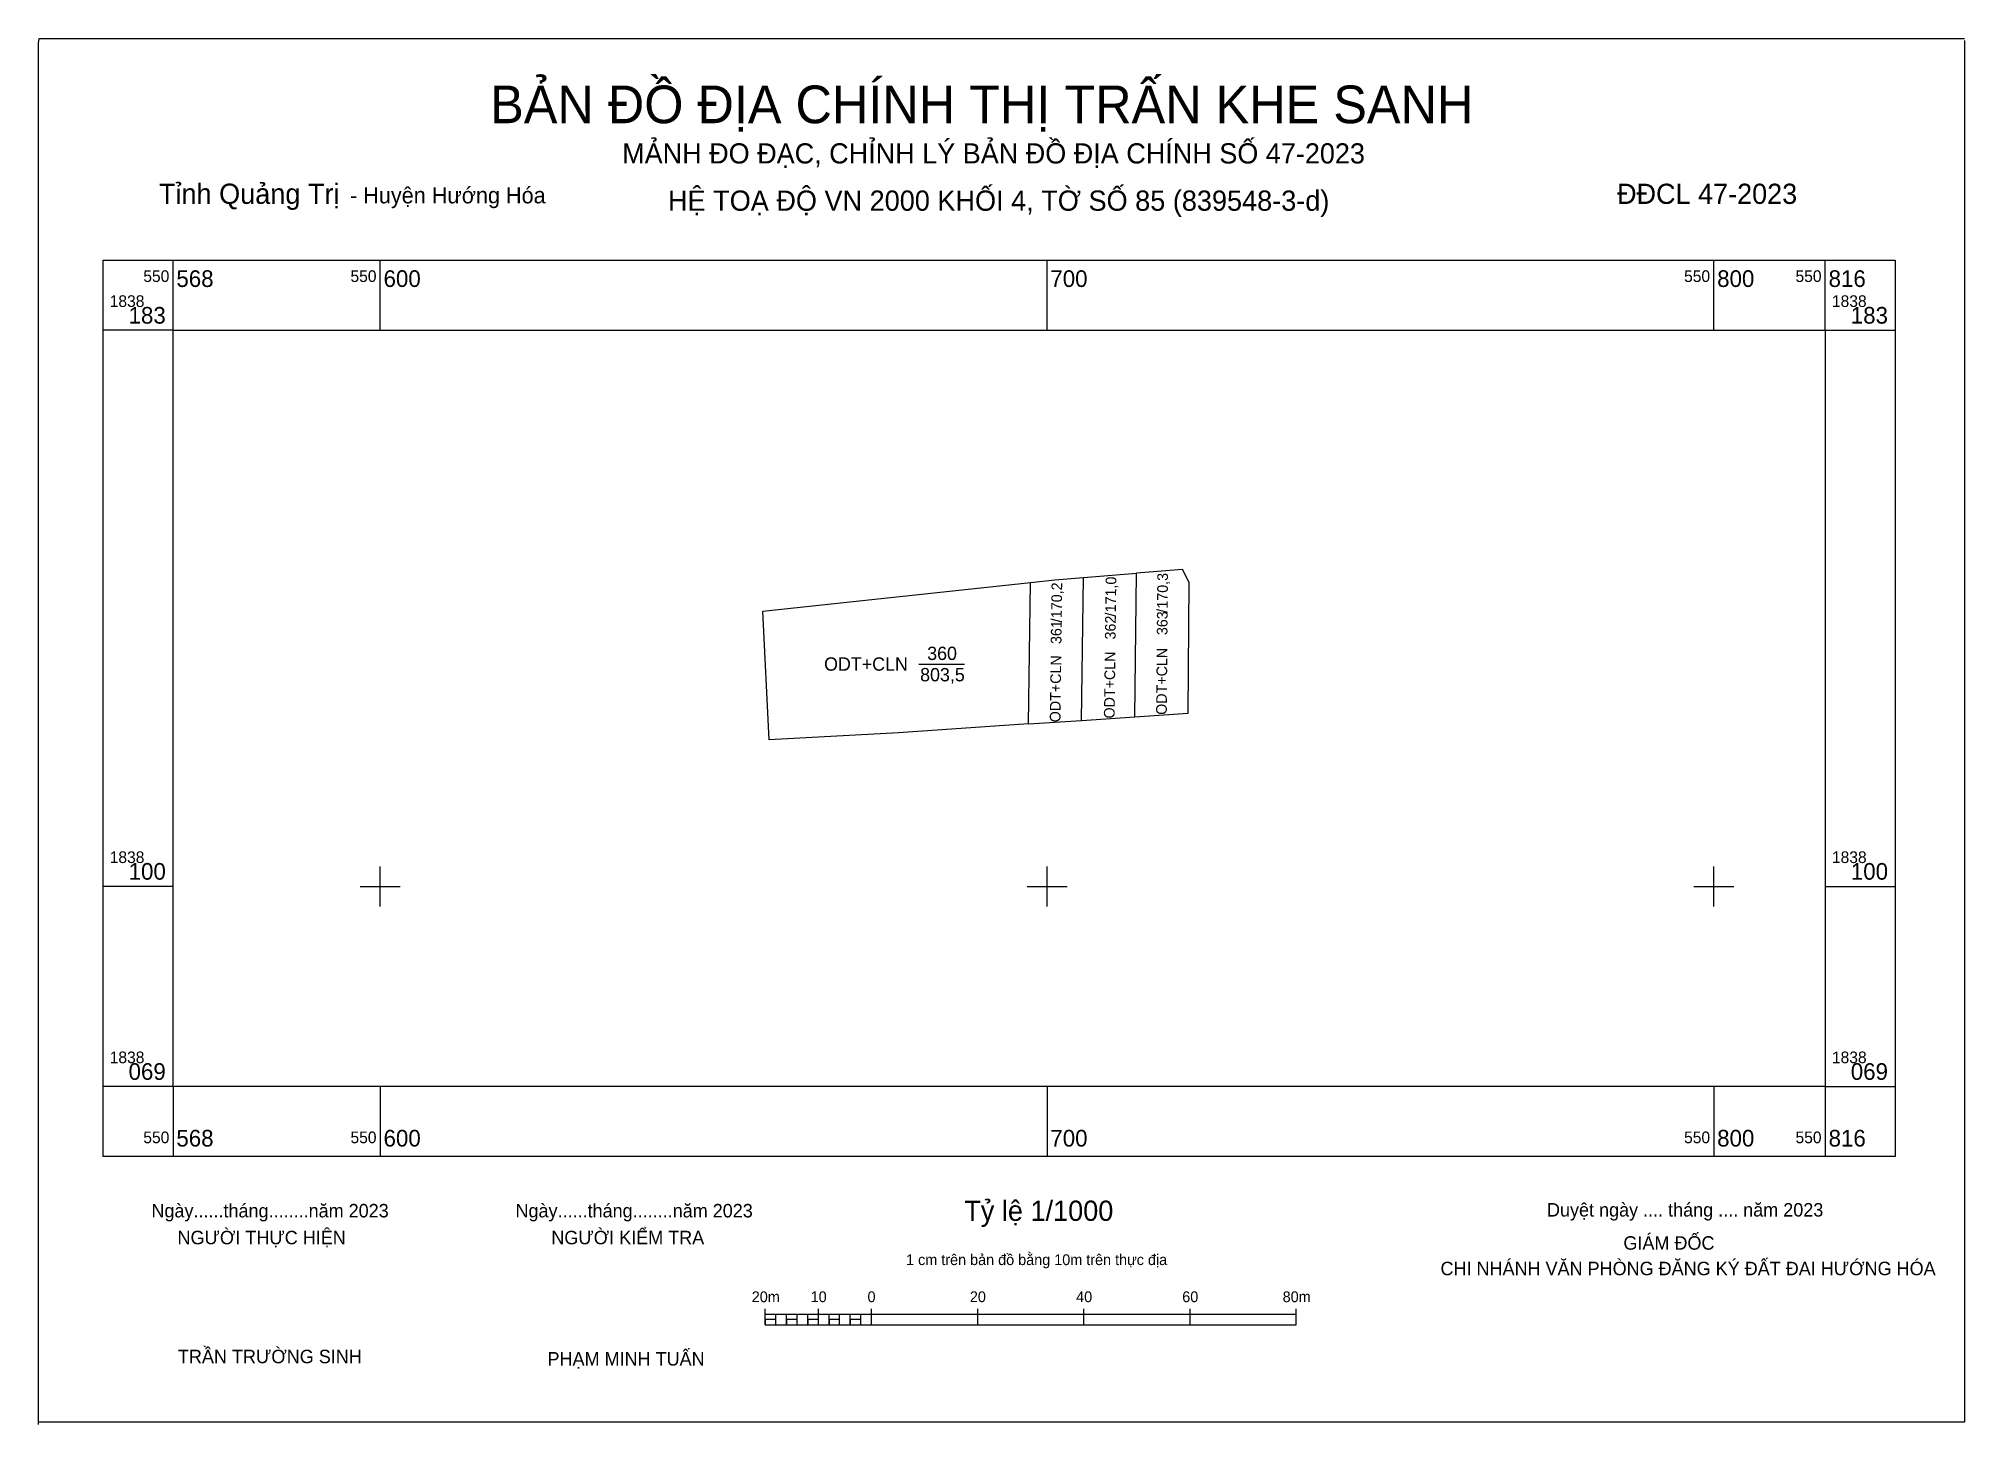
# Model space of a CAD drawing. Extents: x 550549 to 550838, y 1838019 to 1838227.
import ezdxf

# ---------------------------------------------------------------- set-up
doc = ezdxf.new("R2010")
doc.units = 0
for name, color, linetype in [('Level 10', 7, 'Continuous'), ('Level 13', 7, 'Continuous'), ('Level 2', 7, 'Continuous'), ('Level 4', 7, 'Continuous'), ('Level 63', 7, 'Continuous')]:
    doc.layers.add(name, color=color, linetype=linetype)

msp = doc.modelspace()

# ---------------------------------------------------------------- linework, layer by layer
at = {"layer": 'Level 10'}
for p, q in [((550697.2, 1838124.36), (550697.5, 1838145.58)), ((550705.19, 1838124.89), (550705.47, 1838146.32)), ((550705.47, 1838146.32), (550713.44, 1838146.98)), ((550713.17, 1838125.43), (550713.44, 1838146.98)), ((550697.2, 1838124.36), (550705.19, 1838124.89)), ((550705.19, 1838124.89), (550713.17, 1838125.43))]:
    msp.add_line(p, q, dxfattribs=at)
for points in [[(550713.17, 1838125.43), (550721.15, 1838125.96), (550721.32, 1838145.6), (550720.31, 1838147.55), (550713.44, 1838146.98)], [(550697.2, 1838124.36), (550677.72, 1838123.05), (550658.35, 1838121.97), (550657.39, 1838141.29), (550697.5, 1838145.58)], [(550697.5, 1838145.58), (550701.17, 1838145.97), (550705.47, 1838146.32)]]:
    msp.add_lwpolyline(points, dxfattribs=at)
at = {"layer": 'Level 13'}
msp.add_line((550680.76, 1838133.35), (550687.63, 1838133.35), dxfattribs=at)
at = {"layer": 'Level 2'}
for p, q in [((550548.76, 1838226.48), (550548.84, 1838227.16)), ((550548.76, 1838019.29), (550548.76, 1838226.48)), ((550548.84, 1838227.16), (550837.59, 1838227.16)), ((550837.59, 1838226.85), (550837.59, 1838019.66)), ((550657.75, 1838034.23), (550657.75, 1838036.65)), ((550657.75, 1838035.84), (550737.37, 1838035.84)), ((550659.34, 1838034.23), (550659.34, 1838035.84)), ((550660.94, 1838034.23), (550660.94, 1838035.84)), ((550662.53, 1838034.23), (550662.53, 1838035.84)), ((550664.12, 1838034.23), (550664.12, 1838035.84)), ((550665.71, 1838034.23), (550665.71, 1838036.65)), ((550667.31, 1838034.23), (550667.31, 1838035.84)), ((550668.9, 1838034.23), (550668.9, 1838035.84)), ((550670.49, 1838034.23), (550670.49, 1838035.84)), ((550672.08, 1838034.23), (550672.08, 1838035.84)), ((550673.68, 1838034.23), (550673.68, 1838036.65)), ((550689.6, 1838034.23), (550689.6, 1838036.65)), ((550705.52, 1838034.23), (550705.52, 1838036.65)), ((550721.45, 1838034.23), (550721.45, 1838036.65)), ((550737.37, 1838034.23), (550737.37, 1838036.65)), ((550657.75, 1838034.23), (550737.37, 1838034.23)), ((550837.59, 1838019.66), (550548.84, 1838019.66))]:
    msp.add_line(p, q, dxfattribs=at)
for points in [[(550657.75, 1838034.23), (550659.34, 1838034.23), (550659.34, 1838035.04), (550657.75, 1838035.04)], [(550660.94, 1838034.23), (550662.53, 1838034.23), (550662.53, 1838035.04), (550660.94, 1838035.04)], [(550664.12, 1838034.23), (550665.71, 1838034.23), (550665.71, 1838035.04), (550664.12, 1838035.04)], [(550667.31, 1838034.23), (550668.9, 1838034.23), (550668.9, 1838035.04), (550667.31, 1838035.04)], [(550670.49, 1838034.23), (550672.08, 1838034.23), (550672.08, 1838035.04), (550670.49, 1838035.04)]]:
    msp.add_lwpolyline(points, close=True, dxfattribs=at)
at = {"layer": 'Level 63'}
for p, q in [((550568.93, 1838183.4), (550568.93, 1838193.9)), ((550600, 1838183.4), (550600, 1838193.9)), ((550700, 1838183.4), (550700, 1838193.9)), ((550800, 1838183.4), (550800, 1838193.9)), ((550816.71, 1838183.4), (550816.71, 1838193.9)), ((550568.93, 1838183.4), (550558.43, 1838183.4)), ((550816.71, 1838183.4), (550827.21, 1838183.4)), ((550600, 1838097), (550600, 1838103)), ((550700, 1838097), (550700, 1838103)), ((550800, 1838097), (550800, 1838103)), ((550568.93, 1838100), (550558.43, 1838100)), ((550597, 1838100), (550603, 1838100)), ((550697, 1838100), (550703, 1838100)), ((550797, 1838100), (550803, 1838100)), ((550816.71, 1838100), (550827.21, 1838100)), ((550568.93, 1838069.98), (550558.43, 1838069.98)), ((550568.93, 1838069.98), (550568.93, 1838059.48)), ((550600, 1838069.98), (550600, 1838059.48)), ((550700, 1838069.98), (550700, 1838059.48)), ((550800, 1838069.98), (550800, 1838059.48)), ((550816.71, 1838069.98), (550816.71, 1838059.48)), ((550816.71, 1838069.98), (550827.21, 1838069.98))]:
    msp.add_line(p, q, dxfattribs=at)
for points in [[(550558.43, 1838193.9), (550827.21, 1838193.9), (550827.21, 1838059.48), (550558.43, 1838059.48), (550558.43, 1838193.9)], [(550568.93, 1838183.4), (550816.71, 1838183.4), (550816.71, 1838069.98), (550568.93, 1838069.98), (550568.93, 1838183.4)]]:
    msp.add_lwpolyline(points, dxfattribs=at)

# ---------------------------------------------------------------- texts
at = {"layer": 'Level 13'}
for s, rotation, p in [('/', 89.5041, (550718.09, 1838141.01)), ('/', 89.2468, (550702.2, 1838139.58)), ('361', 89.2468, (550702.16, 1838136.34)), ('/', 89.2758, (550710.32, 1838140.45)), ('362', 89.2758, (550710.28, 1838137.02)), ('363', 89.5041, (550718.06, 1838137.68))]:
    msp.add_text(s, height=1.6, rotation=rotation, dxfattribs=at).set_placement(p)
msp.add_text('360', height=2, dxfattribs=at).set_placement((550682.03, 1838133.95))
at = {"layer": 'Level 2'}
for s, height, p in [('BẢN ĐỒ ĐỊA CHÍNH THỊ TRẤN KHE SANH', 5.654, (550616.49, 1838214.46)), ('MẢNH ĐO ĐẠC, CHỈNH LÝ BẢN ĐỒ ĐỊA CHÍNH SỐ 47-2023', 3.0286, (550636.28, 1838208.42)), ('Tỉnh Quảng Trị', 3.037, (550566.81, 1838202.36)), ('HỆ TOẠ ĐỘ VN 2000 KHỐI 4, TỜ SỐ 85 (839548-3-d)', 3.037, (550643.16, 1838201.33)), (' ĐĐCL 47-2023', 3.0287, (550784.36, 1838202.36)), ('- Huyện Hướng Hóa', 2.4231, (550595.48, 1838202.44)), ('ODT+CLN', 2, (550666.57, 1838132.35)), ('Ngày......tháng........năm 2023', 2.0198, (550565.69, 1838050.35)), ('Ngày......tháng........năm 2023', 2.0198, (550620.29, 1838050.35)), ('Tỷ lệ 1/1000', 3.0378, (550687.59, 1838049.83)), ('Duyệt ngày .... tháng .... năm 2023', 2.0198, (550774.98, 1838050.48)), ('NGƯỜI THỰC HIỆN', 2.0198, (550569.6, 1838046.32)), ('NGƯỜI KIỂM TRA', 2.0198, (550625.66, 1838046.32)), ('GIÁM ĐỐC', 2.02, (550786.44, 1838045.51)), ('1 cm trên bản đồ bằng 10m trên thực địa', 1.6157, (550678.86, 1838043.2)), ('CHI NHÁNH VĂN PHÒNG ĐĂNG KÝ ĐẤT ĐAI HƯỚNG HÓA', 2.0198, (550759.01, 1838041.68)), ('20m', 1.616, (550655.72, 1838037.64)), ('10', 1.616, (550664.55, 1838037.64)), ('0', 1.62, (550673.08, 1838037.64)), ('20', 1.616, (550688.43, 1838037.64)), ('40', 1.616, (550704.37, 1838037.64)), ('60', 1.616, (550720.28, 1838037.64)), ('80m', 1.616, (550735.34, 1838037.64)), ('TRẦN TRƯỜNG SINH', 2.0198, (550569.66, 1838028.48)), ('PHẠM MINH TUẤN', 2.0198, (550625.09, 1838028.13))]:
    msp.add_text(s, height=height, dxfattribs=at).set_placement(p)
for rotation, p in [(89.2468, (550702.01, 1838124.6)), (89.2758, (550710.13, 1838125.17)), (89.5041, (550717.96, 1838125.72))]:
    msp.add_text('ODT+CLN ', height=1.6, rotation=rotation, dxfattribs=at).set_placement(p)
at = {"layer": 'Level 4'}
for s, rotation, p in [('170,2', 89.2468, (550702.21, 1838140.22)), ('171,0', 89.2758, (550710.33, 1838141.09)), ('170,3', 89.5041, (550718.1, 1838141.65))]:
    msp.add_text(s, height=1.6, rotation=rotation, dxfattribs=at).set_placement(p)
msp.add_text('803,5', height=2, dxfattribs=at).set_placement((550680.97, 1838130.75))
at = {"layer": 'Level 63'}
for s, height, p in [('550', 1.75, (550564.47, 1838190.65)), ('568', 2.5, (550569.43, 1838189.9)), ('550', 1.75, (550595.54, 1838190.65)), ('600', 2.5, (550600.5, 1838189.9)), ('700', 2.5, (550700.5, 1838189.9)), ('550', 1.75, (550795.54, 1838190.65)), ('800', 2.5, (550800.5, 1838189.9)), ('550', 1.75, (550812.25, 1838190.65)), ('816', 2.5, (550817.21, 1838189.9)), ('1838', 1.75, (550559.43, 1838186.9)), ('1838', 1.75, (550817.71, 1838186.9)), ('183', 2.5, (550562.26, 1838184.4)), ('183', 2.5, (550820.54, 1838184.4)), ('1838', 1.75, (550559.43, 1838103.5)), ('1838', 1.75, (550817.71, 1838103.5)), ('100', 2.5, (550562.27, 1838101)), ('100', 2.5, (550820.55, 1838101)), ('1838', 1.75, (550559.43, 1838073.48)), ('1838', 1.75, (550817.71, 1838073.48)), ('069', 2.5, (550562.26, 1838070.98)), ('069', 2.5, (550820.54, 1838070.98)), ('550', 1.75, (550564.47, 1838061.48)), ('568', 2.5, (550569.43, 1838060.98)), ('550', 1.75, (550595.54, 1838061.48)), ('600', 2.5, (550600.5, 1838060.98)), ('700', 2.5, (550700.5, 1838060.98)), ('550', 1.75, (550795.54, 1838061.48)), ('800', 2.5, (550800.5, 1838060.98)), ('550', 1.75, (550812.25, 1838061.48)), ('816', 2.5, (550817.21, 1838060.98))]:
    msp.add_text(s, height=height, dxfattribs=at).set_placement(p)

doc.saveas('drawing.dxf')
